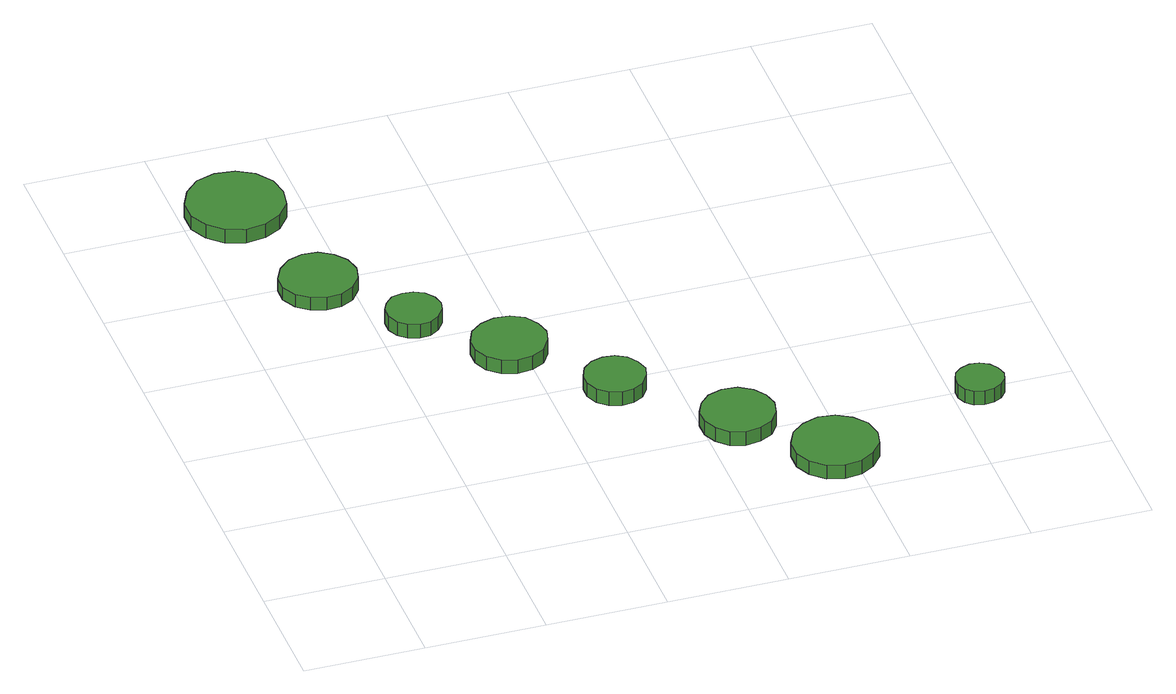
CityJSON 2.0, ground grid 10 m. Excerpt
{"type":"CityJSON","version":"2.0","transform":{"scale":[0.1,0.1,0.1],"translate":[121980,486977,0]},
"CityObjects":{
"tree1":{"type":"SolitaryVegetationObject","attributes":{"function":"something"},"geometry":[{"type":"MultiSurface","lod":"1","boundaries":[[[0,1,2,3,4,5,6,7,8,9,10,11,12,13,14]],[[15,16,17,18,19,20,21,22,23,24,25,26,27,28,29]],[[0,29,28,1]],[[1,28,27,2]],[[2,27,26,3]],[[3,26,25,4]],[[4,25,24,5]],[[5,24,23,6]],[[6,23,22,7]],[[7,22,21,8]],[[8,21,20,9]],[[9,20,19,10]],[[10,19,18,11]],[[11,18,17,12]],[[12,17,16,13]],[[13,16,15,14]],[[14,15,29,0]]]}]},
"tree2":{"type":"SolitaryVegetationObject","attributes":{"function":"something"},"geometry":[{"type":"MultiSurface","lod":"1","boundaries":[[[30,31,32,33,34,35,36,37,38,39,40,41,42,43,44]],[[45,46,47,48,49,50,51,52,53,54,55,56,57,58,59]],[[30,59,58,31]],[[31,58,57,32]],[[32,57,56,33]],[[33,56,55,34]],[[34,55,54,35]],[[35,54,53,36]],[[36,53,52,37]],[[37,52,51,38]],[[38,51,50,39]],[[39,50,49,40]],[[40,49,48,41]],[[41,48,47,42]],[[42,47,46,43]],[[43,46,45,44]],[[44,45,59,30]]]}]},
"tree3":{"type":"SolitaryVegetationObject","attributes":{"function":"something"},"geometry":[{"type":"MultiSurface","lod":"1","boundaries":[[[60,61,62,63,64,65,66,67,68,69,70,71,72,73,74]],[[75,76,77,78,79,80,81,82,83,84,85,86,87,88,89]],[[60,89,88,61]],[[61,88,87,62]],[[62,87,86,63]],[[63,86,85,64]],[[64,85,84,65]],[[65,84,83,66]],[[66,83,82,67]],[[67,82,81,68]],[[68,81,80,69]],[[69,80,79,70]],[[70,79,78,71]],[[71,78,77,72]],[[72,77,76,73]],[[73,76,75,74]],[[74,75,89,60]]]}]},
"tree4":{"type":"SolitaryVegetationObject","attributes":{"function":"something"},"geometry":[{"type":"MultiSurface","lod":"1","boundaries":[[[90,91,92,93,94,95,96,97,98,99,100,101,102,103,104]],[[105,106,107,108,109,110,111,112,113,114,115,116,117,118,119]],[[90,119,118,91]],[[91,118,117,92]],[[92,117,116,93]],[[93,116,115,94]],[[94,115,114,95]],[[95,114,113,96]],[[96,113,112,97]],[[97,112,111,98]],[[98,111,110,99]],[[99,110,109,100]],[[100,109,108,101]],[[101,108,107,102]],[[102,107,106,103]],[[103,106,105,104]],[[104,105,119,90]]]}]},
"tree5":{"type":"SolitaryVegetationObject","attributes":{"function":"something"},"geometry":[{"type":"MultiSurface","lod":"1","boundaries":[[[120,121,122,123,124,125,126,127,128,129,130,131,132,133,134]],[[135,136,137,138,139,140,141,142,143,144,145,146,147,148,149]],[[120,149,148,121]],[[121,148,147,122]],[[122,147,146,123]],[[123,146,145,124]],[[124,145,144,125]],[[125,144,143,126]],[[126,143,142,127]],[[127,142,141,128]],[[128,141,140,129]],[[129,140,139,130]],[[130,139,138,131]],[[131,138,137,132]],[[132,137,136,133]],[[133,136,135,134]],[[134,135,149,120]]]}]},
"tree6":{"type":"SolitaryVegetationObject","attributes":{"function":"something"},"geometry":[{"type":"MultiSurface","lod":"1","boundaries":[[[150,151,152,153,154,155,156,157,158,159,160,161,162,163,164]],[[165,166,167,168,169,170,171,172,173,174,175,176,177,178,179]],[[150,179,178,151]],[[151,178,177,152]],[[152,177,176,153]],[[153,176,175,154]],[[154,175,174,155]],[[155,174,173,156]],[[156,173,172,157]],[[157,172,171,158]],[[158,171,170,159]],[[159,170,169,160]],[[160,169,168,161]],[[161,168,167,162]],[[162,167,166,163]],[[163,166,165,164]],[[164,165,179,150]]]}]},
"tree7":{"type":"SolitaryVegetationObject","attributes":{"function":"something"},"geometry":[{"type":"MultiSurface","lod":"1","boundaries":[[[180,181,182,183,184,185,186,187,188,189,190,191,192,193,194]],[[195,196,197,198,199,200,201,202,203,204,205,206,207,208,209]],[[180,209,208,181]],[[181,208,207,182]],[[182,207,206,183]],[[183,206,205,184]],[[184,205,204,185]],[[185,204,203,186]],[[186,203,202,187]],[[187,202,201,188]],[[188,201,200,189]],[[189,200,199,190]],[[190,199,198,191]],[[191,198,197,192]],[[192,197,196,193]],[[193,196,195,194]],[[194,195,209,180]]]}]},
"tree8":{"type":"SolitaryVegetationObject","attributes":{"function":"something"},"geometry":[{"type":"MultiSurface","lod":"1","boundaries":[[[210,211,212,213,214,215,216,217,218,219,220,221,222,223,224]],[[225,226,227,228,229,230,231,232,233,234,235,236,237,238,239]],[[210,239,238,211]],[[211,238,237,212]],[[212,237,236,213]],[[213,236,235,214]],[[214,235,234,215]],[[215,234,233,216]],[[216,233,232,217]],[[217,232,231,218]],[[218,231,230,219]],[[219,230,229,220]],[[220,229,228,221]],[[221,228,227,222]],[[222,227,226,223]],[[223,226,225,224]],[[224,225,239,210]]]}]}
},
"vertices":[
[106,392,14],[103,405,14],[95,415,14],[84,422,14],[71,423,14],[59,419,14],[49,410,14],[43,398,14],[43,385,14],[49,373,14],[59,365,14],[71,361,14],[84,362,14],[95,368,14],[103,379,14],[103,379,2],[95,368,2],[84,362,2],[71,361,2],[59,365,2],[49,373,2],[43,385,2],[43,398,2],[49,410,2],[59,419,2],[71,423,2],[84,422,2],[95,415,2],[103,405,2],[106,392,2],
[84,508,15],[81,524,15],[71,538,15],[57,546,15],[40,548,15],[24,543,15],[12,531,15],[5,516,15],[5,499,15],[12,484,15],[24,473,15],[40,468,15],[57,470,15],[71,478,15],[81,491,15],[81,491,2],[71,478,2],[57,470,2],[40,468,2],[24,473,2],[12,484,2],[5,499,2],[5,516,2],[12,531,2],[24,543,2],[40,548,2],[57,546,2],[71,538,2],[81,524,2],[84,508,2],
[154,326,14],[152,335,14],[146,343,14],[138,347,14],[129,348,14],[120,346,14],[113,339,14],[109,331,14],[109,321,14],[113,312,14],[120,306,14],[129,303,14],[138,304,14],[146,309,14],[152,317,14],[152,317,1],[146,309,1],[138,304,1],[129,303,1],[120,306,1],[113,312,1],[109,321,1],[109,331,1],[113,339,1],[120,346,1],[129,348,1],[138,347,1],[146,343,1],[152,335,1],[154,326,1],
[220,262,15],[217,274,15],[210,285,15],[199,291,15],[186,292,15],[174,288,15],[164,280,15],[159,268,15],[159,256,15],[164,244,15],[174,236,15],[186,232,15],[199,233,15],[210,239,15],[217,250,15],[217,250,2],[210,239,2],[199,233,2],[186,232,2],[174,236,2],[164,244,2],[159,256,2],[159,268,2],[164,280,2],[174,288,2],[186,292,2],[199,291,2],[210,285,2],[217,274,2],[220,262,2],
[277,187,17],[274,197,17],[268,206,17],[259,211,17],[249,212,17],[239,209,17],[231,202,17],[227,192,17],[227,182,17],[231,172,17],[239,165,17],[249,162,17],[259,163,17],[268,168,17],[274,177,17],[274,177,4],[268,168,4],[259,163,4],[249,162,4],[239,165,4],[231,172,4],[227,182,4],[227,192,4],[231,202,4],[239,209,4],[249,212,4],[259,211,4],[268,206,4],[274,197,4],[277,187,4],
[357,108,19],[354,120,19],[347,130,19],[336,137,19],[323,138,19],[311,134,19],[302,125,19],[297,114,19],[297,101,19],[302,90,19],[311,81,19],[323,77,19],[336,79,19],[347,85,19],[354,95,19],[354,95,6],[347,85,6],[336,79,6],[323,77,6],[311,81,6],[302,90,6],[297,101,6],[297,114,6],[302,125,6],[311,134,6],[323,138,6],[336,137,6],[347,130,6],[354,120,6],[357,108,6],
[420,41,21],[417,56,21],[408,67,21],[396,74,21],[382,76,21],[368,71,21],[357,62,21],[351,49,21],[351,34,21],[357,21,21],[368,11,21],[382,7,21],[396,9,21],[408,16,21],[417,27,21],[417,27,8],[408,16,8],[396,9,8],[382,7,8],[368,11,8],[357,21,8],[351,34,8],[351,49,8],[357,62,8],[368,71,8],[382,76,8],[396,74,8],[408,67,8],[417,56,8],[420,41,8],
[539,86,22],[537,94,22],[532,101,22],[525,105,22],[517,106,22],[509,103,22],[503,98,22],[500,90,22],[500,82,22],[503,75,22],[509,69,22],[517,67,22],[525,68,22],[532,72,22],[537,78,22],[537,78,9],[532,72,9],[525,68,9],[517,67,9],[509,69,9],[503,75,9],[500,82,9],[500,90,9],[503,98,9],[509,103,9],[517,106,9],[525,105,9],[532,101,9],[537,94,9],[539,86,9]
]}
